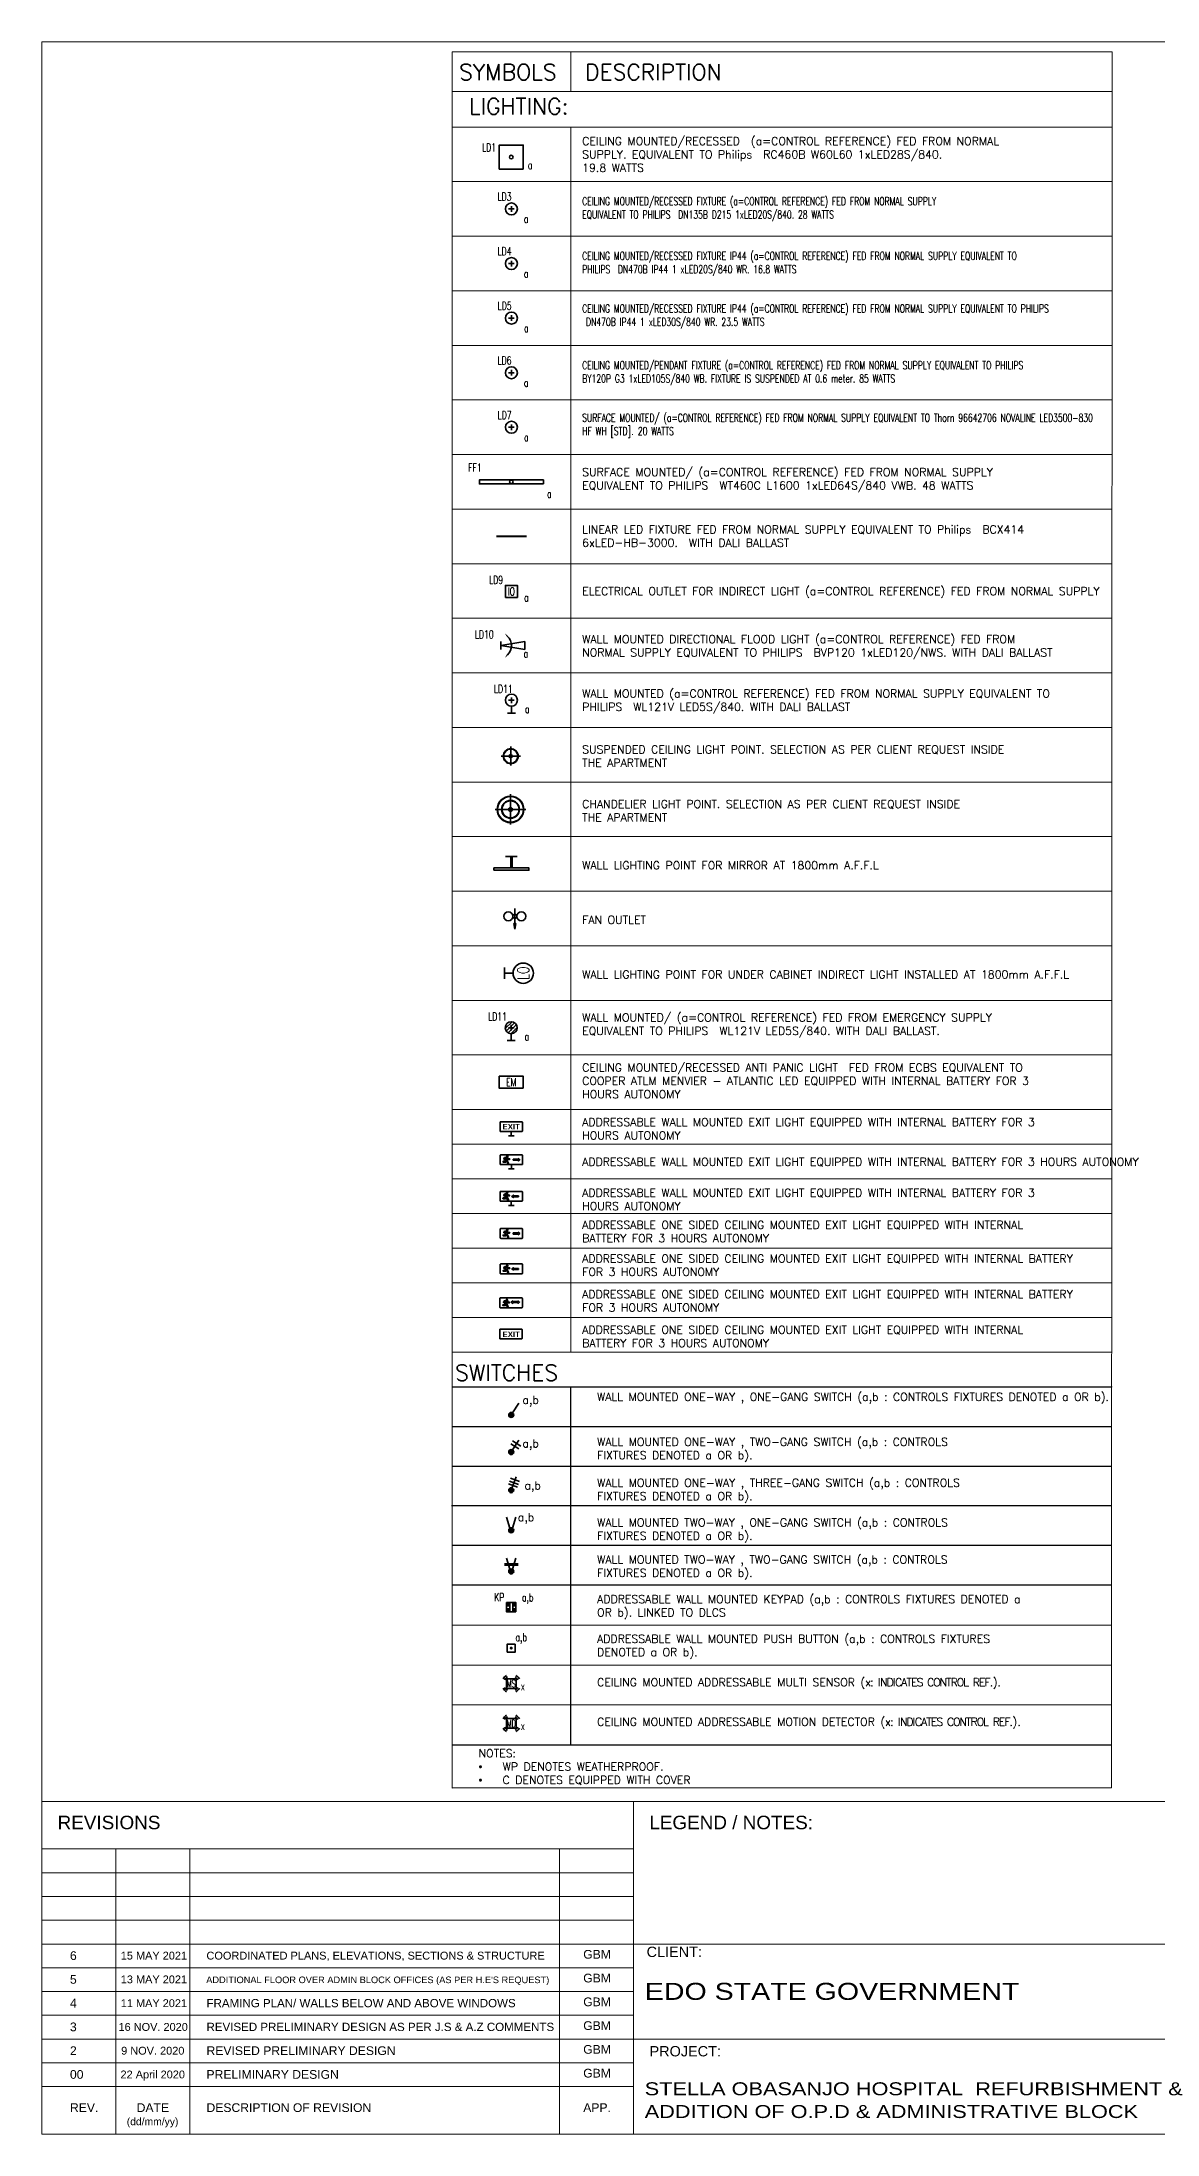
# Model space of a CAD drawing. Header units: millimetres. Extents: x 3129 to 72716, y 58282 to 107485.
# Drawn here: x 3129 to 29360, y 58282 to 107485 of the extents above; entities that cross this region are included whole.
import ezdxf
from ezdxf.enums import TextEntityAlignment as Align

# ---------------------------------------------------------------- set-up
doc = ezdxf.new("R2010")
doc.units = ezdxf.units.MM
doc.header["$LTSCALE"] = 1000
doc.header["$MEASUREMENT"] = 0
for name, color, linetype, lineweight in [('01-First Floor-FUR$0$Frame', 252, 'Continuous', 9), ('E-ANNO-PATT', 8, 'Continuous', 15), ('E-ANNO-TEXT', 6, 'Continuous', 25), ('E-LITE-CIRC-NUMB', 6, 'Continuous', 25), ('E-LITE-CLNG', 150, 'Continuous', 35), ('E-LITE-CTRL', 6, 'Continuous', 25), ('E-LITE-EXIT-CLNG', 3, 'Continuous', 35), ('E-LITE-EXIT-WALL', 3, 'Continuous', 35), ('E-LITE-IDEN', 6, 'Continuous', 25), ('E-LITE-SWCH', 3, 'Continuous', 35), ('E-LITE-WALL', 150, 'Continuous', 35), ('EL-106$0$E-LITE-CLNG', 150, 'Continuous', 35), ('EL-106$0$E-LITE-WALL', 150, 'Continuous', 35), ('G-ANNO-TEXT', 6, 'Continuous', 25)]:
    doc.layers.add(name, color=color, linetype=linetype, lineweight=lineweight)
doc.layers.add('Line 1', color=5, linetype='Continuous')
doc.styles.add('01-First Floor-FUR$0$MARI3', font='arial.ttf', dxfattribs={"width": 1.2})
doc.styles.add('01-First Floor-FUR$0$TTLB-A0-JeddahDP$0$Standard', font='txt_____.ttf')
doc.styles.add('01-First Floor-FUR$0$TTLB-A0-JeddahDP$0$swis721', font='swiss.ttf')
doc.styles.add('DC_Arial', font='arial.ttf', dxfattribs={"width": 0.7})
doc.styles.add('DC_SIMPLEX', font='SIMPLEX.shx')
doc.styles.add('EL-106$0$DC_Simplex', font='SIMPLEX.shx', dxfattribs={"width": 0.7})

# ---------------------------------------------------------------- blocks, each defined once
blk = doc.blocks.new('EL-106$0$CUP')
blk.add_circle((0, 0), 60)
blk = doc.blocks.new('*U6')
blk.add_hatch(color=256).paths.add_polyline_path([(0, 29), (-150, 0), (0, -29)])
for p, q in [((-150, 0), (0, 29)), ((0, -29), (-150, 0)), ((0, 29), (0, -29))]:
    blk.add_line(p, q)
blk = doc.blocks.new('EL-106$0$ARROW')
blk.add_blockref('*U6', (0, 0))

msp = doc.modelspace()

# ---------------------------------------------------------------- hatches: boundary and pattern name
at = {"layer": 'E-LITE-SWCH'}
for points in [[(14227, 75195, 1), (14110, 75195, 1)], [(14227, 74322, 1), (14110, 74322, 1)], [(14227, 73426, 1), (14110, 73426, 1)], [(14227, 72484, 1), (14110, 72484, 1)], [(14227, 71517, 1), (14110, 71517, 1)]]:
    msp.add_hatch(color=256, dxfattribs=at).paths.add_polyline_path(points)
h = msp.add_hatch(color=256, dxfattribs=at)
h.paths.add_polyline_path([(14277, 70636), (14205, 70636), (14205, 70564), (14277, 70564)])
h.paths.add_polyline_path([(14132, 70636), (14060, 70636), (14060, 70564), (14132, 70564)])
h.paths.add_polyline_path([(14132, 70781), (14060, 70781), (14060, 70709), (14132, 70709)])
h.paths.add_polyline_path([(14277, 70781), (14205, 70781), (14205, 70709), (14277, 70709)])
at = {"layer": 'E-LITE-WALL'}
h = msp.add_hatch(dxfattribs=at)
h.set_pattern_fill('ANSI31', color=242, scale=18.816875, style=0)
h.set_pattern_definition([(45, (14168.4, 84001.01), (-42.245, 42.245), [])])
edge = h.paths.add_edge_path()
edge.add_arc((14168, 84302), 141, 0, 360)
at = {"layer": 'EL-106$0$E-LITE-CLNG'}
h = msp.add_hatch(color=256, dxfattribs=at)
h.paths.add_polyline_path([(14333, 90687), (14324, 90687, -0.414214), (14157, 90521), (14157, 90512, 0.414214)])
h.paths.add_polyline_path([(13990, 90687), (13982, 90687, 0.414214), (14157, 90512), (14157, 90521, -0.414214)])
h.paths.add_polyline_path([(14157, 90854), (14157, 90863, 0.414214), (13982, 90687), (13990, 90687, -0.414214)])
h.paths.add_polyline_path([(14157, 90863), (14157, 90854, -0.414214), (14324, 90687), (14333, 90687, 0.414214)])

# ---------------------------------------------------------------- linework, layer by layer
at = {"color": 251, "ltscale": 0.5}
for p, q in [((12777, 75857, 0), (28289, 75857, 0)), ((12777, 74926, 0), (28289, 74926, 0))]:
    msp.add_line(p, q, dxfattribs=at)
at = {"layer": '01-First Floor-FUR$0$Frame'}
for p, q in [((72716, 107485, 0), (3129, 107485, 0)), ((3129, 107485, 0), (3129, 58282, 0)), ((72716, 66108, 0), (3129, 66108, 0)), ((17046, 66108, 0), (17046, 58282, 0)), ((17046, 64990, 0), (3129, 64990, 0)), ((4868, 58282, 0), (4868, 64990, 0)), ((6608, 58282, 0), (6608, 64990, 0)), ((15306, 58282, 0), (15306, 64990, 0)), ((17046, 64431, 0), (3129, 64431, 0)), ((17046, 63872, 0), (3129, 63872, 0)), ((17046, 63313, 0), (3129, 63313, 0)), ((72716, 62754, 0), (3129, 62754, 0)), ((17046, 62195, 0), (3129, 62195, 0)), ((17046, 61636, 0), (3129, 61636, 0)), ((17046, 61077, 0), (3129, 61077, 0)), ((17046, 60518, 0), (3129, 60518, 0)), ((30963, 60518, 0), (17046, 60518, 0)), ((17046, 59959, 0), (3129, 59959, 0)), ((17046, 59400, 0), (3129, 59400, 0)), ((3129, 58282, 0), (72716, 58282, 0))]:
    msp.add_line(p, q, dxfattribs=at)
at = {"layer": 'E-ANNO-PATT', "color": 251, "ltscale": 0.5}
for p, q in [((12777, 107251, 0), (28301, 107251, 0)), ((15572, 107251, 0), (15572, 106319, 0)), ((28301, 107251, 0), (28287, 66428, 0)), ((12777, 106319, 0), (28301, 106319, 0)), ((12777, 105481, 0), (28301, 105481, 0)), ((15572, 105481, 0), (15572, 76672, 0)), ((12777, 104198, 0), (28301, 104198, 0)), ((12777, 102914, 0), (28301, 102914, 0)), ((12777, 101630, 0), (28301, 101630, 0)), ((12777, 100347, 0), (28301, 100347, 0)), ((12777, 99063, 0), (28301, 99063, 0)), ((12777, 97780, 0), (28301, 97780, 0)), ((12777, 96496, 0), (28301, 96496, 0)), ((12777, 96496, 0), (28301, 96496, 0)), ((12777, 95213, 0), (28301, 95213, 0)), ((12777, 93929, 0), (28301, 93929, 0)), ((12777, 92645, 0), (28301, 92645, 0)), ((12777, 91362, 0), (28301, 91362, 0)), ((12777, 90078, 0), (28301, 90078, 0)), ((12777, 88795, 0), (28301, 88795, 0)), ((12777, 87511, 0), (28301, 87511, 0)), ((12777, 86227, 0), (28301, 86227, 0)), ((12777, 84944, 0), (28301, 84944, 0)), ((12777, 84944, 0), (28301, 84944, 0)), ((12777, 83660, 0), (28301, 83660, 0)), ((12777, 82377, 0), (28301, 82377, 0)), ((12777, 82377, 0), (28301, 82377, 0)), ((12777, 81562, 0), (28301, 81562, 0)), ((12777, 80747, 0), (28301, 80747, 0)), ((12777, 79932, 0), (28301, 79932, 0)), ((12777, 79117, 0), (28301, 79117, 0)), ((12777, 78302, 0), (28301, 78302, 0)), ((12777, 77487, 0), (28301, 77487, 0)), ((12777, 76672, 0), (28301, 76672, 0)), ((12777, 75857, 0), (28301, 75857, 0)), ((12777, 67433, 0), (28287, 67433, 0)), ((12777, 67433, 0), (28287, 67433, 0))]:
    msp.add_line(p, q, dxfattribs=at)
at = {"layer": 'E-ANNO-PATT', "color": 251, "ltscale": 0.5, "elevation": 0}
msp.add_lwpolyline([(12777, 107251), (12777, 66421)], dxfattribs=at)
at = {"layer": 'E-LITE-CLNG'}
for p, q in [((14105, 103556, 0), (14238, 103556, 0)), ((14171, 103489, 0), (14171, 103623, 0)), ((14105, 102272, 0), (14238, 102272, 0)), ((14171, 102205, 0), (14171, 102339, 0)), ((14108, 100989, 0), (14241, 100989, 0)), ((14174, 100922, 0), (14174, 101055, 0)), ((14105, 99705, 0), (14238, 99705, 0)), ((14171, 99638, 0), (14171, 99772, 0)), ((14108, 98421, 0), (14241, 98421, 0)), ((14174, 98355, 0), (14174, 98488, 0)), ((14238, 94420, 0), (14105, 94420, 0))]:
    msp.add_line(p, q, dxfattribs=at)
at = {"layer": 'E-LITE-CLNG', "elevation": 0}
for points in [[(14451, 104493), (14451, 105058), (13886, 105058), (13886, 104493)], [(14924, 97091), (14924, 97185), (13419, 97185), (13419, 97091)], [(14030, 94420), (14313, 94420), (14313, 94702), (14030, 94702)], [(14451, 82877), (14451, 83160), (13886, 83160), (13886, 82877)]]:
    msp.add_lwpolyline(points, close=True, dxfattribs=at)
at = {"layer": 'E-LITE-CLNG', "linetype": 'Continuous', "const_width": 47, "elevation": 0}
msp.add_lwpolyline([(13816, 95854), (14532, 95854)], dxfattribs=at)
at = {"layer": 'E-LITE-CLNG'}
for centre, radius in [((14168, 104775, 0), 42.3), ((14171, 103556, 0), 141), ((14171, 102272, 0), 141), ((14174, 100989, 0), 141), ((14171, 99705, 0), 141), ((14174, 98421, 0), 141), ((14171, 97138, 0), 42.3)]:
    msp.add_circle(centre, radius, dxfattribs=at)
at = {"layer": 'E-LITE-EXIT-CLNG', "color": 9}
for p, q in [((14211, 81183, 0), (14211, 81209, 0)), ((14211, 81209, 0), (14333, 81209, 0)), ((14333, 81183, 0), (14211, 81183, 0)), ((14340, 80349, 0), (14218, 80349, 0)), ((14218, 80323, 0), (14340, 80323, 0)), ((14211, 79450, 0), (14211, 79476, 0)), ((14211, 79476, 0), (14333, 79476, 0)), ((14333, 79450, 0), (14211, 79450, 0)), ((14343, 78643, 0), (14221, 78643, 0)), ((14221, 78616, 0), (14343, 78616, 0)), ((14206, 77862, 0), (14328, 77862, 0)), ((14328, 77836, 0), (14206, 77836, 0))]:
    msp.add_line(p, q, dxfattribs=at)
at = {"layer": 'E-LITE-EXIT-CLNG', "color": 9, "elevation": 0}
for points in [[(14008, 81212), (14023, 81236, -0.255575), (14024, 81237), (14039, 81237, -0.558794), (14040, 81234), (14026, 81206, 0.100171), (14026, 81203), (14023, 81161, -0.394397), (14021, 81160), (13982, 81160, 1), (13982, 81140), (14033, 81140, 0.394397), (14041, 81149), (14044, 81187, -0.766279), (14047, 81187), (14087, 81106, 1), (14105, 81115), (14064, 81197, -0.235619), (14064, 81199), (14077, 81224, -0.5506), (14080, 81224), (14092, 81208, 0.231482), (14098, 81205), (14128, 81205, 1), (14128, 81221), (14103, 81221, -0.231482), (14102, 81222), (14083, 81246, 0.231482), (14069, 81252), (14019, 81252, 0.255575), (14012, 81249), (13994, 81221, 1)], [(14004, 80352), (14020, 80375, -0.255575), (14021, 80376), (14036, 80376, -0.558794), (14037, 80374), (14023, 80346, 0.100171), (14023, 80343), (14020, 80301, -0.394397), (14018, 80299), (13979, 80299, 1), (13979, 80280), (14030, 80280, 0.394397), (14038, 80288), (14041, 80326, -0.766279), (14044, 80327), (14084, 80246, 1), (14102, 80254), (14061, 80337, -0.235619), (14061, 80338), (14074, 80363, -0.5506), (14077, 80364), (14089, 80348, 0.231482), (14095, 80345), (14125, 80345, 1), (14125, 80361), (14100, 80361, -0.231482), (14099, 80361), (14080, 80386, 0.231482), (14066, 80392), (14016, 80392, 0.255575), (14009, 80388), (13991, 80360, 1)], [(14008, 79479), (14023, 79502, -0.255575), (14024, 79503), (14039, 79503, -0.558794), (14040, 79501), (14026, 79473, 0.100171), (14026, 79470), (14023, 79428, -0.394397), (14021, 79426), (13982, 79426, 1), (13982, 79407), (14033, 79407, 0.394397), (14041, 79415), (14044, 79453, -0.766279), (14047, 79454), (14087, 79373, 1), (14105, 79381), (14064, 79464, -0.235619), (14064, 79465), (14077, 79490, -0.5506), (14080, 79491), (14092, 79475, 0.231482), (14098, 79472), (14128, 79472, 1), (14128, 79488), (14103, 79488, -0.231482), (14102, 79488), (14083, 79513, 0.231482), (14069, 79519), (14019, 79519, 0.255575), (14012, 79515), (13994, 79487, 1)], [(14008, 78645), (14023, 78669, -0.255575), (14024, 78670), (14039, 78670, -0.558794), (14040, 78667), (14026, 78640, 0.100171), (14026, 78637), (14023, 78595, -0.394397), (14021, 78593), (13982, 78593, 1), (13982, 78574), (14033, 78574, 0.394397), (14041, 78582), (14044, 78620, -0.766279), (14047, 78621), (14087, 78539, 1), (14105, 78548), (14064, 78630, -0.235619), (14064, 78632), (14077, 78657, -0.5506), (14080, 78657), (14092, 78642, 0.231482), (14098, 78639), (14128, 78639, 1), (14128, 78654), (14103, 78654, -0.231482), (14102, 78655), (14083, 78679, 0.231482), (14069, 78686), (14019, 78686, 0.255575), (14012, 78682), (13994, 78654, 1)], [(14003, 77839), (14018, 77863, -0.255575), (14019, 77864), (14034, 77864, -0.558794), (14036, 77861), (14022, 77833, 0.100171), (14021, 77830), (14018, 77789, -0.394397), (14016, 77787), (13977, 77787, 1), (13977, 77768), (14028, 77768, 0.394397), (14036, 77776), (14039, 77814, -0.766279), (14042, 77814), (14082, 77733, 1), (14100, 77742), (14059, 77824, -0.235619), (14059, 77826), (14072, 77851, -0.5506), (14075, 77851), (14087, 77835, 0.231482), (14093, 77832), (14123, 77832, 1), (14123, 77848), (14098, 77848, -0.231482), (14097, 77849), (14078, 77873, 0.231482), (14065, 77880), (14014, 77880, 0.255575), (14007, 77876), (13989, 77848, 1)]]:
    msp.add_lwpolyline(points, format="xyb", close=True, dxfattribs=at)
for points in [[(14333, 81209), (14333, 81225), (14370, 81196), (14333, 81168), (14333, 81183)], [(14218, 80349), (14218, 80365), (14180, 80336), (14218, 80307), (14218, 80323)], [(14340, 80349), (14340, 80323)], [(14333, 79476), (14333, 79492), (14370, 79463), (14333, 79434), (14333, 79450)], [(14221, 78643), (14221, 78658), (14183, 78630), (14221, 78601), (14221, 78616)], [(14343, 78643), (14343, 78616)], [(14206, 77862), (14206, 77878), (14168, 77849), (14206, 77820), (14206, 77836)], [(14328, 77862), (14328, 77878), (14365, 77849), (14328, 77820), (14328, 77836)]]:
    msp.add_lwpolyline(points, dxfattribs=at)
at = {"layer": 'E-LITE-EXIT-CLNG', "elevation": 0}
for points in [[(14422, 79348), (13921, 79348, -0.414214), (13908, 79361), (13908, 79565, -0.414214), (13921, 79578), (14422, 79578, -0.414214), (14435, 79565), (14435, 79361, -0.414214)], [(14422, 78514), (13921, 78514, -0.414214), (13908, 78528), (13908, 78732, -0.414214), (13921, 78745), (14422, 78745, -0.414214), (14435, 78732), (14435, 78528, -0.414214)], [(14417, 77717), (13916, 77717, -0.414214), (13903, 77730), (13903, 77934, -0.414214), (13916, 77947), (14417, 77947, -0.414214), (14430, 77934), (14430, 77730, -0.414214)], [(14412, 76982), (13912, 76982, -0.414214), (13898, 76995), (13898, 77200, -0.414214), (13912, 77213), (14412, 77213, -0.414214), (14425, 77200), (14425, 76995, -0.414214)]]:
    msp.add_lwpolyline(points, format="xyb", close=True, dxfattribs=at)
at = {"layer": 'E-LITE-EXIT-CLNG', "color": 9}
for centre in [(14074, 81275, 0), (14071, 80414, 0), (14074, 79541, 0), (14074, 78708, 0), (14069, 77902, 0)]:
    msp.add_circle(centre, 16.9, dxfattribs=at)
at = {"layer": 'E-LITE-EXIT-WALL'}
for p, q in [((14234, 81760, 0), (14103, 81760, 0)), ((14168, 81859, 0), (14168, 81760, 0)), ((14237, 80982, 0), (14106, 80982, 0)), ((14171, 81081, 0), (14171, 80982, 0)), ((14168, 80221, 0), (14168, 80122, 0)), ((14234, 80122, 0), (14103, 80122, 0))]:
    msp.add_line(p, q, dxfattribs=at)
at = {"layer": 'E-LITE-EXIT-WALL', "elevation": 0}
for points in [[(14419, 81859), (13918, 81859, -0.414214), (13905, 81872), (13905, 82076, -0.414214), (13918, 82089), (14419, 82089, -0.414214), (14432, 82076), (14432, 81872, -0.414214)], [(14422, 81081), (13921, 81081, -0.414214), (13908, 81094), (13908, 81298, -0.414214), (13921, 81312), (14422, 81312, -0.414214), (14435, 81298), (14435, 81094, -0.414214)], [(14419, 80221), (13918, 80221, -0.414214), (13905, 80234), (13905, 80438, -0.414214), (13918, 80451), (14419, 80451, -0.414214), (14432, 80438), (14432, 80234, -0.414214)]]:
    msp.add_lwpolyline(points, format="xyb", close=True, dxfattribs=at)
at = {"layer": 'E-LITE-SWCH'}
for p, q in [((14200, 75245, 0), (14344, 75474, 0)), ((14347, 74398, 0), (14157, 74519, 0)), ((14200, 74371, 0), (14346, 74599, 0)), ((14393, 74465, 0), (14202, 74587, 0)), ((14314, 73497, 0), (14102, 73573, 0)), ((14338, 73563, 0), (14126, 73640, 0)), ((14362, 73629, 0), (14150, 73706, 0)), ((14168, 73426, 0), (14281, 73739, 0)), ((14137, 72534, 0), (14057, 72792, 0)), ((14200, 72534, 0), (14280, 72792, 0)), ((14137, 71567, 0), (14057, 71825, 0)), ((14200, 71567, 0), (14280, 71825, 0)), ((14132, 70709, 0), (14060, 70709, 0)), ((14132, 70636, 0), (14060, 70636, 0)), ((14132, 70781, 0), (14132, 70564, 0)), ((14205, 70781, 0), (14205, 70564, 0)), ((14277, 70709, 0), (14205, 70709, 0)), ((14277, 70636, 0), (14205, 70636, 0))]:
    msp.add_line(p, q, dxfattribs=at)
at = {"layer": 'E-LITE-SWCH', "elevation": 0}
for points in [[(14008, 71696), (14328, 71696)], [(14008, 71663), (14328, 71663)]]:
    msp.add_lwpolyline(points, dxfattribs=at)
for points in [[(14277, 70564), (14277, 70781), (14060, 70781), (14060, 70564)], [(14262, 69807), (14074, 69807), (14074, 69619), (14262, 69619)], [(14283, 68764), (14054, 68764), (14054, 68993), (14283, 68993)], [(14283, 67827), (14054, 67827), (14054, 68055), (14283, 68055)]]:
    msp.add_lwpolyline(points, close=True, dxfattribs=at)
at = {"layer": 'E-LITE-SWCH', "const_width": 35.3, "elevation": 0}
msp.add_lwpolyline([(14151, 69713, 1), (14186, 69713, 1)], format="xyb", close=True, dxfattribs=at)
at = {"layer": 'E-LITE-SWCH'}
for centre in [(14168, 75195, 0), (14168, 74322, 0), (14168, 73426, 0), (14168, 72484, 0), (14168, 71517, 0)]:
    msp.add_circle(centre, 58.8, dxfattribs=at)
for centre, radius, start, end in [((14168, 68878, 0), 222, 120, 150), ((14168, 68878, 0), 181, 120, 150), ((14168, 68878, 0), 181, 30, 60), ((14168, 68878, 0), 222, 30, 60), ((14168, 68878, 0), 222, 210, 240), ((14168, 68878, 0), 181, 210, 240), ((14168, 68878, 0), 181, 300, 330), ((14168, 68878, 0), 222, 300, 330), ((14168, 67941, 0), 222, 120, 150), ((14168, 67941, 0), 181, 120, 150), ((14168, 67941, 0), 181, 30, 60), ((14168, 67941, 0), 222, 30, 60), ((14168, 67941, 0), 222, 210, 240), ((14168, 67941, 0), 181, 210, 240), ((14168, 67941, 0), 181, 300, 330), ((14168, 67941, 0), 222, 300, 330)]:
    msp.add_arc(centre, radius, start, end, dxfattribs=at)
at = {"layer": 'E-LITE-WALL'}
for p, q in [((13923, 93381, 0), (13923, 93193, 0)), ((14174, 91937, 0), (14174, 92070, 0)), ((14268, 91702, 0), (14080, 91702, 0)), ((14241, 92004, 0), (14108, 92004, 0)), ((14174, 91862, 0), (14174, 91702, 0)), ((14235, 84302, 0), (14102, 84302, 0)), ((14168, 84235, 0), (14168, 84369, 0)), ((14168, 84161, 0), (14168, 84001, 0)), ((14262, 84001, 0), (14074, 84001, 0))]:
    msp.add_line(p, q, dxfattribs=at)
at = {"layer": 'E-LITE-WALL', "elevation": 0}
msp.add_lwpolyline([(14488, 93193), (13923, 93287), (14488, 93381)], close=True, dxfattribs=at)
at = {"layer": 'E-LITE-WALL'}
for centre in [(14174, 92004, 0), (14168, 84302, 0)]:
    msp.add_circle(centre, 141, dxfattribs=at)
msp.add_arc((13878, 93287, 0), 296, 312.713, 47.287, dxfattribs=at)
for points in [[(14067, 93494, 0), (14091, 93515, 0), (14018, 93577, 0)], [(14067, 93080, 0), (14091, 93059, 0), (14018, 92997, 0)]]:
    msp.add_solid(points, dxfattribs=at)
at = {"layer": 'EL-106$0$E-LITE-CLNG'}
for p, q in [((13932, 90687, 0), (14383, 90687, 0)), ((13939, 90687, 0), (14375, 90687, 0)), ((14157, 90469, 0), (14157, 90913, 0)), ((14157, 90906, 0), (14157, 90469, 0)), ((14152, 89795, 0), (14152, 89077, 0)), ((14152, 89436, 0), (14152, 89707, 0)), ((13792, 89436, 0), (14511, 89436, 0)), ((14152, 89436, 0), (13881, 89436, 0)), ((14152, 89436, 0), (14152, 89166, 0)), ((14152, 89436, 0), (14422, 89436, 0))]:
    msp.add_line(p, q, dxfattribs=at)
at = {"layer": 'EL-106$0$E-LITE-CLNG', "elevation": 0}
msp.add_lwpolyline([(14253, 87103), (14253, 86749)], dxfattribs=at)
at = {"layer": 'EL-106$0$E-LITE-CLNG'}
for centre, radius in [((14157, 90687, 0), 175), ((14157, 90687, 0), 167), ((14157, 90687, 0), 37), ((14152, 89436, 0), 313), ((14152, 89436, 0), 303), ((14152, 89436, 0), 210), ((14152, 89436, 0), 200), ((14152, 89436, 0), 44.4), ((14253, 86922, 0), 49.4)]:
    msp.add_circle(centre, radius, dxfattribs=at)
at = {"layer": 'EL-106$0$E-LITE-WALL'}
for p, q in [((14037, 88331, 0), (14311, 88331, 0)), ((14157, 88058, 0), (14157, 88331, 0)), ((14191, 88058, 0), (14191, 88331, 0)), ((14013, 85448, 0), (14013, 85721, 0)), ((14211, 85584, 0), (14013, 85584, 0))]:
    msp.add_line(p, q, dxfattribs=at)
at = {"layer": 'EL-106$0$E-LITE-WALL', "elevation": 0}
msp.add_lwpolyline([(13763, 88006), (14585, 88006), (14585, 88058), (13763, 88058)], close=True, dxfattribs=at)
at = {"layer": 'EL-106$0$E-LITE-WALL'}
msp.add_circle((14451, 85584, 0), 239, dxfattribs=at)
at = {"layer": 'Line 1', "color": 8, "ltscale": 5}
for p, q in [((15560, 75857, 0), (15563, 67434, 0)), ((12777, 73994, 0), (28289, 73994, 0)), ((12765, 73063, 0), (28289, 73063, 0)), ((12777, 72131, 0), (28290, 72131, 0)), ((12777, 71200, 0), (28291, 71200, 0))]:
    msp.add_line(p, q, dxfattribs=at)
at = {"layer": 'Line 1', "color": 8, "ltscale": 5, "elevation": 0}
for points in [[(28289, 70251), (12777, 70245)], [(28289, 69314), (12777, 69307)], [(28289, 68377), (12777, 68370)], [(28290, 67440), (12777, 67433)], [(28290, 66428), (12777, 66421)]]:
    msp.add_lwpolyline(points, dxfattribs=at)

# ---------------------------------------------------------------- block references
at = {"layer": 'EL-106$0$E-LITE-CLNG'}
for name, p, xscale, yscale, zscale, rotation in [('EL-106$0$CUP', (14099, 86922, 0), -1.737995, 1.737995, 1.737995, 180), ('EL-106$0$ARROW', (14253, 86749, 0), -0.8689974999999999, 0.8689974999999999, 0.8689974999999999, 270), ('EL-106$0$CUP', (14407, 86922, 0), -1.737995, 1.737995, 1.737995, 180)]:
    msp.add_blockref(name, p, dxfattribs=dict(at, xscale=xscale, yscale=yscale, zscale=zscale, rotation=rotation))

# ---------------------------------------------------------------- texts
at = {"layer": '01-First Floor-FUR$0$Frame', "style": '01-First Floor-FUR$0$MARI3', "width": 1.2}
for s, height, p in [('EDO STATE GOVERNMENT', 400.79, (17310, 61440, 0)), ('STELLA OBASANJO HOSPITAL  REFURBISHMENT &', 304.6, (17308, 59197, 0)), ('ADDITION OF O.P.D & ADMINISTRATIVE BLOCK', 304.6, (17308, 58662, 0))]:
    msp.add_text(s, height=height, dxfattribs=at).set_placement(p)
at = {"layer": '01-First Floor-FUR$0$Frame', "attachment_point": 1}
for s, insert, char_height, width, style in [('{\\fArial|b0|i0|c0|p34;REVISIONS}', (3499, 65771, 0), 317.96, 7631.12, '01-First Floor-FUR$0$TTLB-A0-JeddahDP$0$Standard'), ('{\\fArial|b0|i0|c0|p34;LEGEND / NOTES:}', (17416, 65771, 0), 317.96, 7631.12, '01-First Floor-FUR$0$TTLB-A0-JeddahDP$0$Standard'), ('{\\fArial|b0|i0|c0|p34;6}', (3790, 62583, 0), 204.62, 2694.81, '01-First Floor-FUR$0$TTLB-A0-JeddahDP$0$Standard'), ('\\pi470.80305;{\\fArial|b0|i0|c0|p34;15 MAY 2021}', (4514, 62573, 0), 184.16, 2425.33, '01-First Floor-FUR$0$TTLB-A0-JeddahDP$0$Standard'), ('{\\fArial|b0|i0|c0|p34;COORDINATED PLANS, ELEVATIONS, SECTIONS & STRUCTURE}', (7000, 62573, 0), 184.67, 8720.49, '01-First Floor-FUR$0$TTLB-A0-JeddahDP$0$Standard'), ('{\\fArial|b0|i0|c0|p34;GBM}', (15862, 62614, 0), 204.62, 2694.81, '01-First Floor-FUR$0$TTLB-A0-JeddahDP$0$Standard'), ('CLIENT:', (17352, 62691, 0), 243, 5832.34, '01-First Floor-FUR$0$TTLB-A0-JeddahDP$0$swis721'), ('{\\fArial|b0|i0|c0|p34;5}', (3790, 62024, 0), 204.62, 2694.81, '01-First Floor-FUR$0$TTLB-A0-JeddahDP$0$Standard'), ('\\pi470.80305;{\\fArial|b0|i0|c0|p34;13 MAY 2021}', (4514, 62014, 0), 184.16, 2425.33, '01-First Floor-FUR$0$TTLB-A0-JeddahDP$0$Standard'), ("{\\fArial|b0|i0|c0|p34;ADDITIONAL FLOOR OVER ADMIN BLOCK OFFICES (AS PER H.E'S REQUEST)}", (6995, 61989, 0), 155.51, 8295.02, '01-First Floor-FUR$0$TTLB-A0-JeddahDP$0$Standard'), ('{\\fArial|b0|i0|c0|p34;GBM}', (15862, 62055, 0), 204.62, 2694.81, '01-First Floor-FUR$0$TTLB-A0-JeddahDP$0$Standard'), ('{\\fArial|b0|i0|c0|p34;4}', (3790, 61465, 0), 204.62, 2694.81, '01-First Floor-FUR$0$TTLB-A0-JeddahDP$0$Standard'), ('\\pi470.80305;{\\fArial|b0|i0|c0|p34;11 MAY 2021}', (4514, 61455, 0), 184.16, 2425.33, '01-First Floor-FUR$0$TTLB-A0-JeddahDP$0$Standard'), ('{\\fArial|b0|i0|c0|p34;FRAMING PLAN/ WALLS BELOW AND ABOVE WINDOWS}', (7001, 61461, 0), 194.39, 9179.46, '01-First Floor-FUR$0$TTLB-A0-JeddahDP$0$Standard'), ('{\\fArial|b0|i0|c0|p34;GBM}', (15862, 61496, 0), 204.62, 2694.81, '01-First Floor-FUR$0$TTLB-A0-JeddahDP$0$Standard'), ('{\\fArial|b0|i0|c0|p34;3}', (3790, 60907, 0), 204.62, 2694.81, '01-First Floor-FUR$0$TTLB-A0-JeddahDP$0$Standard'), ('\\pi417.6022;{\\fArial|b0|i0|c0|p34;16 NOV. 2020}', (4514, 60896, 0), 184.16, 2425.33, '01-First Floor-FUR$0$TTLB-A0-JeddahDP$0$Standard'), ('{\\fArial|b0|i0|c0|p34;REVISED PRELIMINARY DESIGN AS PER J.S & A.Z COMMENTS}', (7001, 60902, 0), 194.39, 9179.46, '01-First Floor-FUR$0$TTLB-A0-JeddahDP$0$Standard'), ('{\\fArial|b0|i0|c0|p34;GBM}', (15862, 60937, 0), 204.62, 2694.81, '01-First Floor-FUR$0$TTLB-A0-JeddahDP$0$Standard'), ('{\\fArial|b0|i0|c0|p34;2}', (3790, 60348, 0), 204.62, 2694.81, '01-First Floor-FUR$0$TTLB-A0-JeddahDP$0$Standard'), ('\\pi480.47593;{\\fArial|b0|i0|c0|p34;9 NOV. 2020}', (4514, 60337, 0), 184.16, 2425.33, '01-First Floor-FUR$0$TTLB-A0-JeddahDP$0$Standard'), ('{\\fArial|b0|i0|c0|p34;REVISED PRELIMINARY DESIGN}', (7001, 60348, 0), 204.62, 8492.98, '01-First Floor-FUR$0$TTLB-A0-JeddahDP$0$Standard'), ('{\\fArial|b0|i0|c0|p34;GBM}', (15862, 60378, 0), 204.62, 2694.81, '01-First Floor-FUR$0$TTLB-A0-JeddahDP$0$Standard'), ('PROJECT:', (17422, 60354, 0), 243, 5832.34, '01-First Floor-FUR$0$TTLB-A0-JeddahDP$0$swis721'), ('{\\fArial|b0|i0|c0|p34;00}', (3790, 59789, 0), 204.62, 2694.81, '01-First Floor-FUR$0$TTLB-A0-JeddahDP$0$Standard'), ('\\pi464.52196;{\\fArial|b0|i0|c0|p34;22 April 2020}', (4514, 59778, 0), 184.16, 2425.33, '01-First Floor-FUR$0$TTLB-A0-JeddahDP$0$Standard'), ('{\\fArial|b0|i0|c0|p34;PRELIMINARY DESIGN}', (7001, 59789, 0), 204.62, 8492.98, '01-First Floor-FUR$0$TTLB-A0-JeddahDP$0$Standard'), ('{\\fArial|b0|i0|c0|p34;GBM}', (15862, 59819, 0), 204.62, 2694.81, '01-First Floor-FUR$0$TTLB-A0-JeddahDP$0$Standard'), ('{\\fArial|b0|i0|c0|p34;REV.}', (3790, 59008, 0), 204.62, 2694.81, '01-First Floor-FUR$0$TTLB-A0-JeddahDP$0$Standard'), ('\\pi984.91435;{\\fArial|b0|i0|c0|p34;DATE\\P\\pi751.6974;\\H0.85x;(dd/mm/yy)}', (4374, 59008, 0), 204.62, 2694.81, '01-First Floor-FUR$0$TTLB-A0-JeddahDP$0$Standard'), ('{\\fArial|b0|i0|c0|p34;DESCRIPTION OF REVISION}', (7001, 59008, 0), 204.62, 4163.21, '01-First Floor-FUR$0$TTLB-A0-JeddahDP$0$Standard'), ('{\\fArial|b0|i0|c0|p34;APP.}', (15862, 59008, 0), 204.62, 2694.81, '01-First Floor-FUR$0$TTLB-A0-JeddahDP$0$Standard')]:
    msp.add_mtext(s, dxfattribs=dict(at, insert=insert, char_height=char_height, width=width, style=style))
at = {"layer": 'E-ANNO-TEXT', "style": 'DC_SIMPLEX'}
msp.add_text('SWITCHES', height=376.3, dxfattribs=at).set_placement((12851, 76001, 0))
at = {"layer": 'E-ANNO-TEXT', "char_height": 376.34, "attachment_point": 1, "style": 'DC_SIMPLEX'}
for s, insert in [('{\\Fromans|c0;SYMBOLS}', (12944, 106963, 0)), ('{\\Fromans|c0;DESCRIPTION}', (15909, 106963, 0)), ('{\\Fromans|c0;LIGHTING:}', (13175, 106157, 0))]:
    msp.add_mtext(s, dxfattribs=dict(at, insert=insert))
at = {"layer": 'E-LITE-CIRC-NUMB', "style": 'DC_SIMPLEX', "width": 0.7}
for s, height, p in [('a ', 188.2, (14668, 94325, 0)), ('a', 188, (14567, 93007, 0))]:
    msp.add_text(s, height=height, rotation=360, dxfattribs=at).set_placement(p, align=Align.RIGHT)
at = {"layer": 'E-LITE-CLNG', "style": 'DC_SIMPLEX', "width": 0.7}
for s, p in [('IO', (14171, 94561, 0)), ('EM', (14168, 83018, 0))]:
    msp.add_text(s, height=188.2, rotation=360, dxfattribs=at).set_placement(p, align=Align.MIDDLE_CENTER)
at = {"layer": 'E-LITE-CTRL', "style": 'DC_SIMPLEX', "width": 0.7}
for s, height, rotation, p in [('a', 188, 360, (14560, 104493, 0)), ('a', 188, 0, (14467, 103227, 0)), ('a', 188, 0, (14467, 101943, 0)), ('a', 188, 0, (14470, 100659, 0)), ('a', 188, 0, (14467, 99376, 0)), ('a', 188, 0, (14470, 98092, 0)), ('a', 188, 360, (15011, 96762, 0)), ('LD9', 188.2, 360, (13649, 94737, 0)), ('a', 188, 360, (14491, 91702, 0)), ('a', 188, 360, (14485, 84001, 0)), ('a,b', 188.2, 360, (14421, 70812, 0)), ('a,b', 188.2, 360, (14268, 69873, 0))]:
    msp.add_text(s, height=height, rotation=rotation, dxfattribs=at).set_placement(p)
for p in [(14492, 68726, 0), (14492, 67789, 0)]:
    msp.add_text('x', height=188, rotation=360, dxfattribs=at).set_placement(p, align=Align.RIGHT)
at = {"layer": 'E-LITE-EXIT-WALL', "color": 251, "char_height": 131.72, "attachment_point": 5, "style": 'DC_Arial'}
for insert in [(14168, 81974, 0), (14168, 77091, 0)]:
    msp.add_mtext('{\\fArial|b1|i0|c0|p34;\\W1;EXIT}', dxfattribs=dict(at, insert=insert))
at = {"layer": 'E-LITE-IDEN', "style": 'DC_SIMPLEX', "width": 0.7}
for s, rotation, p in [('LD1', 360, (13484, 104909, 0)), ('LD3', 0, (13847, 103751, 0)), ('LD4', 0, (13847, 102467, 0)), ('LD5', 0, (13850, 101184, 0)), ('LD6', 0, (13847, 99900, 0)), ('LD7', 0, (13850, 98616, 0)), ('FF1', 360, (13157, 97378, 0)), ('LD10', 360, (13314, 93456, 0)), ('LD11', 360, (13762, 92173, 0)), ('LD11', 360, (13627, 84471, 0))]:
    msp.add_text(s, height=188.2, rotation=rotation, dxfattribs=at).set_placement(p)
msp.add_text('KP', height=188.2, rotation=360, dxfattribs=at).set_placement((14006, 70813, 0), align=Align.RIGHT)
at = {"layer": 'E-LITE-SWCH', "color": 6, "style": 'DC_SIMPLEX', "width": 0.6}
for s, p in [('MS', (14168, 68878, 0)), ('MD', (14168, 67941, 0))]:
    msp.add_text(s, height=169.4, dxfattribs=at).set_placement(p, align=Align.MIDDLE_CENTER)
at = {"layer": 'EL-106$0$E-LITE-WALL', "style": 'EL-106$0$DC_Simplex', "width": 0.7}
msp.add_text('LO', height=273.7, rotation=90, dxfattribs=at).set_placement((14451, 85584, 0), align=Align.MIDDLE_CENTER)
at = {"layer": 'G-ANNO-TEXT', "style": 'DC_SIMPLEX'}
for p in [(14432, 75455, 0), (14432, 74433, 0), (14481, 73444, 0), (14323, 72696, 0)]:
    msp.add_text('a,b', height=188.2, dxfattribs=at).set_placement(p)
at = {"layer": 'G-ANNO-TEXT', "attachment_point": 4, "style": 'DC_SIMPLEX'}
for s, insert, char_height, width in [('CEILING MOUNTED/RECESSED  (a=CONTROL REFERENCE) FED FROM NORMAL SUPPLY. EQUIVALENT TO Philips  RC460B W60L60 1xLED28S/840.\\P19.8 WATTS', (15837, 104837, 0), 188.169, 11178.32), ('{\\W0.7;CEILING MOUNTED/RECESSED FIXTURE (a=CONTROL REFERENCE) FED FROM NORMAL SUPPLY\\PEQUIVALENT TO PHILIPS  DN135B D215 1xLED20S/840. 28 WATTS}', (15837, 103549, 0), 188.17, 11869.82), ('{\\W0.7;CEILING MOUNTED/RECESSED FIXTURE IP44 (a=CONTROL REFERENCE) FED FROM NORMAL SUPPLY EQUIVALENT TO PHILIPS  DN470B IP44 1 xLED20S/840 WR. 16.8 WATTS}', (15837, 102263, 0), 188.169, 11772.47), ('{\\W0.7;CEILING MOUNTED/RECESSED FIXTURE IP44 (a=CONTROL REFERENCE) FED FROM NORMAL SUPPLY EQUIVALENT TO PHILIPS  DN470B IP44 1 xLED30S/840 WR. 23.5 WATTS}', (15837, 101025, 0), 188.169, 11934.76), ('{\\W0.7;CEILING MOUNTED/PENDANT FIXTURE (a=CONTROL REFERENCE) FED FROM NORMAL SUPPLY EQUIVALENT TO PHILIPS\\fArial|b0|i0|c0|p34;\\W1;  \\Fsimplex|c0;\\W0.7;BY120P G3 1xLED105S/840 WB. FIXTURE IS SUSPENDED AT 0.6 meter. 85 WATTS}', (15837, 99692, 0), 188.169, 11934.76), ('{\\W0.7;SURFACE MOUNTED/ (a=CONTROL REFERENCE) FED FROM NORMAL SUPPLY EQUIVALENT TO Thorn 96642706 NOVALINE LED3500-830 HF WH [STD]\\fArial|b0|i0|c0|p34;\\W1;.\\Fsimplex|c0;\\W0.7; 20 WATTS}', (15837, 98457, 0), 188.169, 12064.08), ('SURFACE MOUNTED/ (a=CONTROL REFERENCE) FED FROM NORMAL SUPPLY EQUIVALENT TO PHILIPS  WT460C L1600 1xLED64S/840 VWB. 48 WATTS', (15837, 97179, 0), 188.169, 12064.08), ('LINEAR LED FIXTURE FED FROM NORMAL SUPPLY EQUIVALENT TO Philips  BCX414 6xLED-HB-3000.  WITH DALI BALLAST', (15837, 95863, 0), 188.169, 12064.08), ('ELECTRICAL OUTLET FOR INDIRECT LIGHT (a=CONTROL REFERENCE) FED FROM NORMAL SUPPLY', (15837, 94536, 0), 188.17, 12064.08), ('WALL MOUNTED DIRECTIONAL FLOOD LIGHT (a=CONTROL REFERENCE) FED FROM NORMAL SUPPLY EQUIVALENT TO PHILIPS  BVP120 1xLED120/NWS. WITH DALI BALLAST', (15837, 93251, 0), 188.169, 12064.08), ('WALL MOUNTED (a=CONTROL REFERENCE) FED FROM NORMAL SUPPLY EQUIVALENT TO PHILIPS  WL121V LED5S/840. WITH DALI BALLAST', (15837, 91972, 0), 188.169, 12064.08), ('SUSPENDED CEILING LIGHT POINT. SELECTION AS PER CLIENT REQUEST INSIDE \\PTHE APARTMENT', (15837, 90689, 0), 188.17, 12064.08), ('CHANDELIER LIGHT POINT. SELECTION AS PER CLIENT REQUEST INSIDE \\PTHE APARTMENT', (15837, 89405, 0), 188.17, 12064.08), ('WALL LIGHTING POINT FOR MIRROR AT 1800mm A.F.F.L', (15837, 88121, 0), 188.17, 12064.08), ('FAN OUTLET', (15837, 86838, 0), 188.2, 12064.08), ('WALL LIGHTING POINT FOR UNDER CABINET INDIRECT LIGHT INSTALLED AT 1800mm A.F.F.L', (15837, 85554, 0), 188.17, 12064.08), ('WALL MOUNTED/ (a=CONTROL REFERENCE) FED FROM EMERGENCY SUPPLY EQUIVALENT TO PHILIPS  WL121V LED5S/840. WITH DALI BALLAST.', (15837, 84353, 0), 188.169, 12064.08), ('CEILING MOUNTED/RECESSED ANTI PANIC LIGHT  FED FROM ECBS EQUIVALENT TO COOPER ATLM MENVIER - ATLANTIC LED EQUIPPED WITH INTERNAL BATTERY FOR 3 HOURS AUTONOMY', (15837, 83051, 0), 188.169, 12064.08), ('ADDRESSABLE WALL MOUNTED EXIT LIGHT EQUIPPED WITH INTERNAL BATTERY FOR 3 HOURS AUTONOMY', (15837, 81925, 0), 188.17, 11888.82), ('ADDRESSABLE WALL MOUNTED EXIT LIGHT EQUIPPED WITH INTERNAL BATTERY FOR 3 HOURS AUTONOMY', (15837, 81139, 0), 188.17, 12454.62), ('ADDRESSABLE WALL MOUNTED EXIT LIGHT EQUIPPED WITH INTERNAL BATTERY FOR 3 HOURS AUTONOMY', (15837, 80263, 0), 188.17, 12344.51), ('ADDRESSABLE ONE SIDED CEILING MOUNTED EXIT LIGHT EQUIPPED WITH INTERNAL BATTERY FOR 3 HOURS AUTONOMY', (15837, 79508, 0), 188.17, 12454.07), ('ADDRESSABLE ONE SIDED CEILING MOUNTED EXIT LIGHT EQUIPPED WITH INTERNAL BATTERY FOR 3 HOURS AUTONOMY', (15837, 78715, 0), 188.17, 12506.42), ('ADDRESSABLE ONE SIDED CEILING MOUNTED EXIT LIGHT EQUIPPED WITH INTERNAL BATTERY FOR 3 HOURS AUTONOMY', (15837, 77878, 0), 188.17, 12680.09), ('ADDRESSABLE ONE SIDED CEILING MOUNTED EXIT LIGHT EQUIPPED WITH INTERNAL BATTERY FOR 3 HOURS AUTONOMY', (15837, 77042, 0), 188.17, 12453.27), ('{\\Fromans|c0;CEILING MOUNTED ADDRESSABLE MULTI SENSOR (\\T0.85;x: INDICATES CONTROL REF.\\T1;).}', (16189, 68878, 0), 188.17, 12195.18), ('{\\Fromans|c0;CEILING MOUNTED ADDRESSABLE MOTION DETECTOR (\\T0.85;x: INDICATES CONTROL REF.\\T1;).}', (16189, 67947, 0), 188.17, 12195.18), ('NOTES:\\P\\pi-564.50625,l564.50625,t564.50625;{\\fSymbol|b0|i0|c2|p18;·^I}WP DENOTES WEATHERPROOF.\\P{\\fSymbol|b0|i0|c2|p18;·^I}C DENOTES EQUIPPED WITH COVER', (13401, 66916, 0), 188.17, 13759.84)]:
    msp.add_mtext(s, dxfattribs=dict(at, insert=insert, char_height=char_height, width=width))
at = {"layer": 'G-ANNO-TEXT', "lineweight": -2, "char_height": 188.17, "attachment_point": 1, "style": 'DC_SIMPLEX'}
for s, insert, width in [('WALL MOUNTED ONE-WAY , ONE-GANG SWITCH (a,b : CONTROLS FIXTURES DENOTED a OR b).', (16187, 75713, 0), 11390.07), ('WALL MOUNTED ONE-WAY , TWO-GANG SWITCH (a,b : CONTROLS FIXTURES DENOTED a OR b).', (16189, 74655, 0), 9997.55), ('WALL MOUNTED ONE-WAY , THREE-GANG SWITCH (a,b : CONTROLS FIXTURES DENOTED a OR b).', (16189, 73694, 0), 10213.79), ('WALL MOUNTED TWO-WAY , ONE-GANG SWITCH (a,b : CONTROLS FIXTURES DENOTED a OR b).', (16189, 72760, 0), 10213.79), ('WALL MOUNTED TWO-WAY , TWO-GANG SWITCH (a,b : CONTROLS FIXTURES DENOTED a OR b).', (16189, 71888, 0), 10213.79), ('ADDRESSABLE WALL MOUNTED KEYPAD (a,b : CONTROLS FIXTURES DENOTED a OR b). LINKED TO DLCS', (16189, 70957, 0), 10794.87), ('ADDRESSABLE WALL MOUNTED PUSH BUTTON (a,b : CONTROLS FIXTURES DENOTED a OR b).', (16188, 70025, 0), 10213.79)]:
    msp.add_mtext(s, dxfattribs=dict(at, insert=insert, width=width))

doc.saveas('drawing.dxf')
